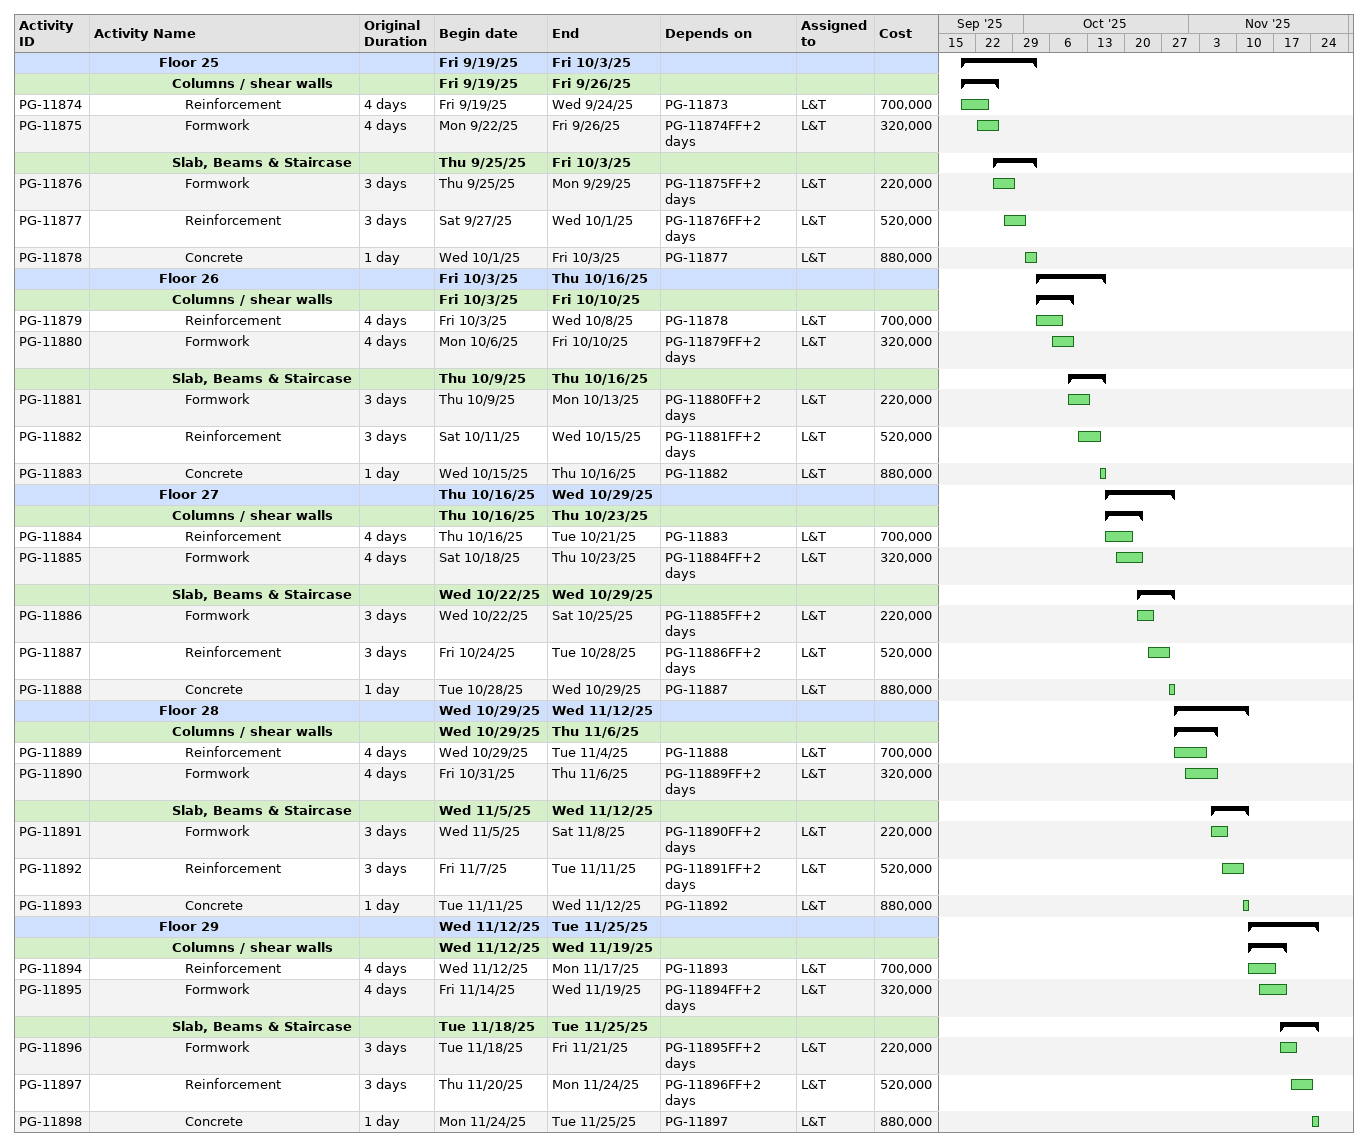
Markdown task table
| ID | Level | Task | Original duration | Start | Finish | Predecessors | Resources | Cost |
|---|---|---|---|---|---|---|---|---|
|  | 6 | **Floor 25** |  | 2025-09-19 | 2025-10-03 |  |  |  |
|  | 7 | **Columns / shear walls** |  | 2025-09-19 | 2025-09-26 |  |  |  |
| PG-11874 | 8 | Reinforcement | 4d | 2025-09-19 | 2025-09-24 | PG-11873 | L&T | 700000 |
| PG-11875 | 8 | Formwork | 4d | 2025-09-22 | 2025-09-26 | PG-11874FF+2d | L&T | 320000 |
|  | 7 | **Slab, Beams & Staircase** |  | 2025-09-25 | 2025-10-03 |  |  |  |
| PG-11876 | 8 | Formwork | 3d | 2025-09-25 | 2025-09-29 | PG-11875FF+2d | L&T | 220000 |
| PG-11877 | 8 | Reinforcement | 3d | 2025-09-27 | 2025-10-01 | PG-11876FF+2d | L&T | 520000 |
| PG-11878 | 8 | Concrete | 1d | 2025-10-01 | 2025-10-03 | PG-11877 | L&T | 880000 |
|  | 6 | **Floor 26** |  | 2025-10-03 | 2025-10-16 |  |  |  |
|  | 7 | **Columns / shear walls** |  | 2025-10-03 | 2025-10-10 |  |  |  |
| PG-11879 | 8 | Reinforcement | 4d | 2025-10-03 | 2025-10-08 | PG-11878 | L&T | 700000 |
| PG-11880 | 8 | Formwork | 4d | 2025-10-06 | 2025-10-10 | PG-11879FF+2d | L&T | 320000 |
|  | 7 | **Slab, Beams & Staircase** |  | 2025-10-09 | 2025-10-16 |  |  |  |
| PG-11881 | 8 | Formwork | 3d | 2025-10-09 | 2025-10-13 | PG-11880FF+2d | L&T | 220000 |
| PG-11882 | 8 | Reinforcement | 3d | 2025-10-11 | 2025-10-15 | PG-11881FF+2d | L&T | 520000 |
| PG-11883 | 8 | Concrete | 1d | 2025-10-15 | 2025-10-16 | PG-11882 | L&T | 880000 |
|  | 6 | **Floor 27** |  | 2025-10-16 | 2025-10-29 |  |  |  |
|  | 7 | **Columns / shear walls** |  | 2025-10-16 | 2025-10-23 |  |  |  |
| PG-11884 | 8 | Reinforcement | 4d | 2025-10-16 | 2025-10-21 | PG-11883 | L&T | 700000 |
| PG-11885 | 8 | Formwork | 4d | 2025-10-18 | 2025-10-23 | PG-11884FF+2d | L&T | 320000 |
|  | 7 | **Slab, Beams & Staircase** |  | 2025-10-22 | 2025-10-29 |  |  |  |
| PG-11886 | 8 | Formwork | 3d | 2025-10-22 | 2025-10-25 | PG-11885FF+2d | L&T | 220000 |
| PG-11887 | 8 | Reinforcement | 3d | 2025-10-24 | 2025-10-28 | PG-11886FF+2d | L&T | 520000 |
| PG-11888 | 8 | Concrete | 1d | 2025-10-28 | 2025-10-29 | PG-11887 | L&T | 880000 |
|  | 6 | **Floor 28** |  | 2025-10-29 | 2025-11-12 |  |  |  |
|  | 7 | **Columns / shear walls** |  | 2025-10-29 | 2025-11-06 |  |  |  |
| PG-11889 | 8 | Reinforcement | 4d | 2025-10-29 | 2025-11-04 | PG-11888 | L&T | 700000 |
| PG-11890 | 8 | Formwork | 4d | 2025-10-31 | 2025-11-06 | PG-11889FF+2d | L&T | 320000 |
|  | 7 | **Slab, Beams & Staircase** |  | 2025-11-05 | 2025-11-12 |  |  |  |
| PG-11891 | 8 | Formwork | 3d | 2025-11-05 | 2025-11-08 | PG-11890FF+2d | L&T | 220000 |
| PG-11892 | 8 | Reinforcement | 3d | 2025-11-07 | 2025-11-11 | PG-11891FF+2d | L&T | 520000 |
| PG-11893 | 8 | Concrete | 1d | 2025-11-11 | 2025-11-12 | PG-11892 | L&T | 880000 |
|  | 6 | **Floor 29** |  | 2025-11-12 | 2025-11-25 |  |  |  |
|  | 7 | **Columns / shear walls** |  | 2025-11-12 | 2025-11-19 |  |  |  |
| PG-11894 | 8 | Reinforcement | 4d | 2025-11-12 | 2025-11-17 | PG-11893 | L&T | 700000 |
| PG-11895 | 8 | Formwork | 4d | 2025-11-14 | 2025-11-19 | PG-11894FF+2d | L&T | 320000 |
|  | 7 | **Slab, Beams & Staircase** |  | 2025-11-18 | 2025-11-25 |  |  |  |
| PG-11896 | 8 | Formwork | 3d | 2025-11-18 | 2025-11-21 | PG-11895FF+2d | L&T | 220000 |
| PG-11897 | 8 | Reinforcement | 3d | 2025-11-20 | 2025-11-24 | PG-11896FF+2d | L&T | 520000 |
| PG-11898 | 8 | Concrete | 1d | 2025-11-24 | 2025-11-25 | PG-11897 | L&T | 880000 |
